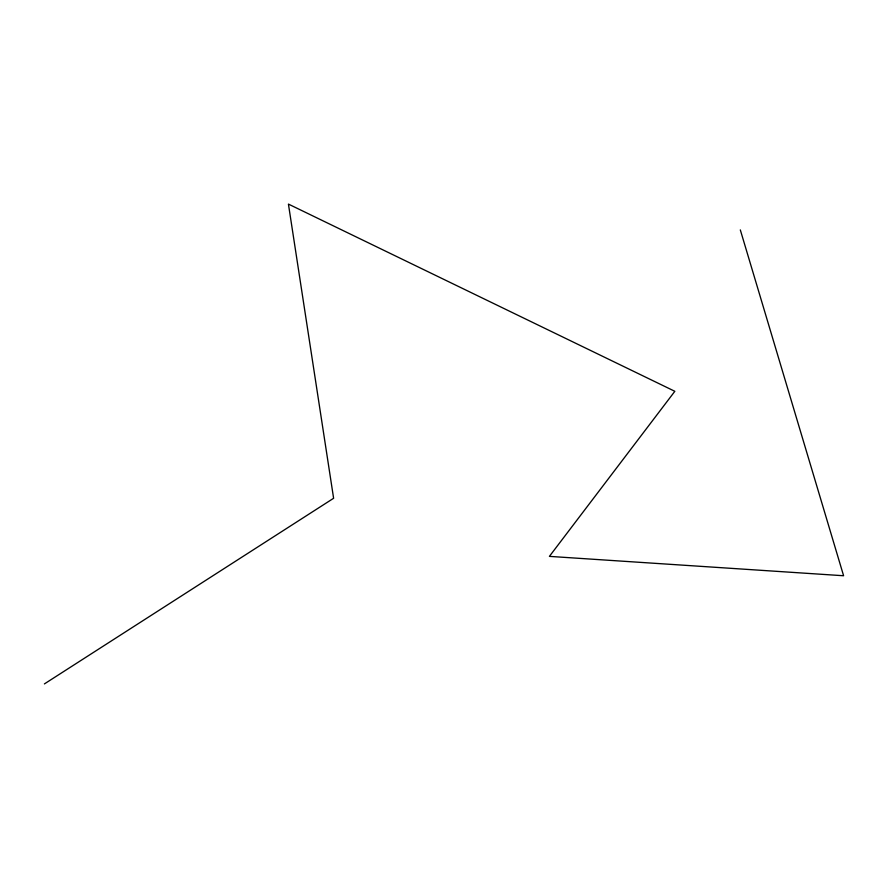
<?xml version="1.0" encoding="UTF-8"?>
<svg xmlns="http://www.w3.org/2000/svg" width="888" height="888" viewBox="0 0 888 888"><rect width="100%" height="100%" fill="white"/><g stroke="black" fill="none" stroke-linecap="round" stroke-linejoin="round"><path stroke-width="1.33" d="M44.4 683.915L333.611 498.279L288.422 204.085L674.836 391.297L549.406 556.376L843.6 575.746L740.315 229.903"/></g></svg>
